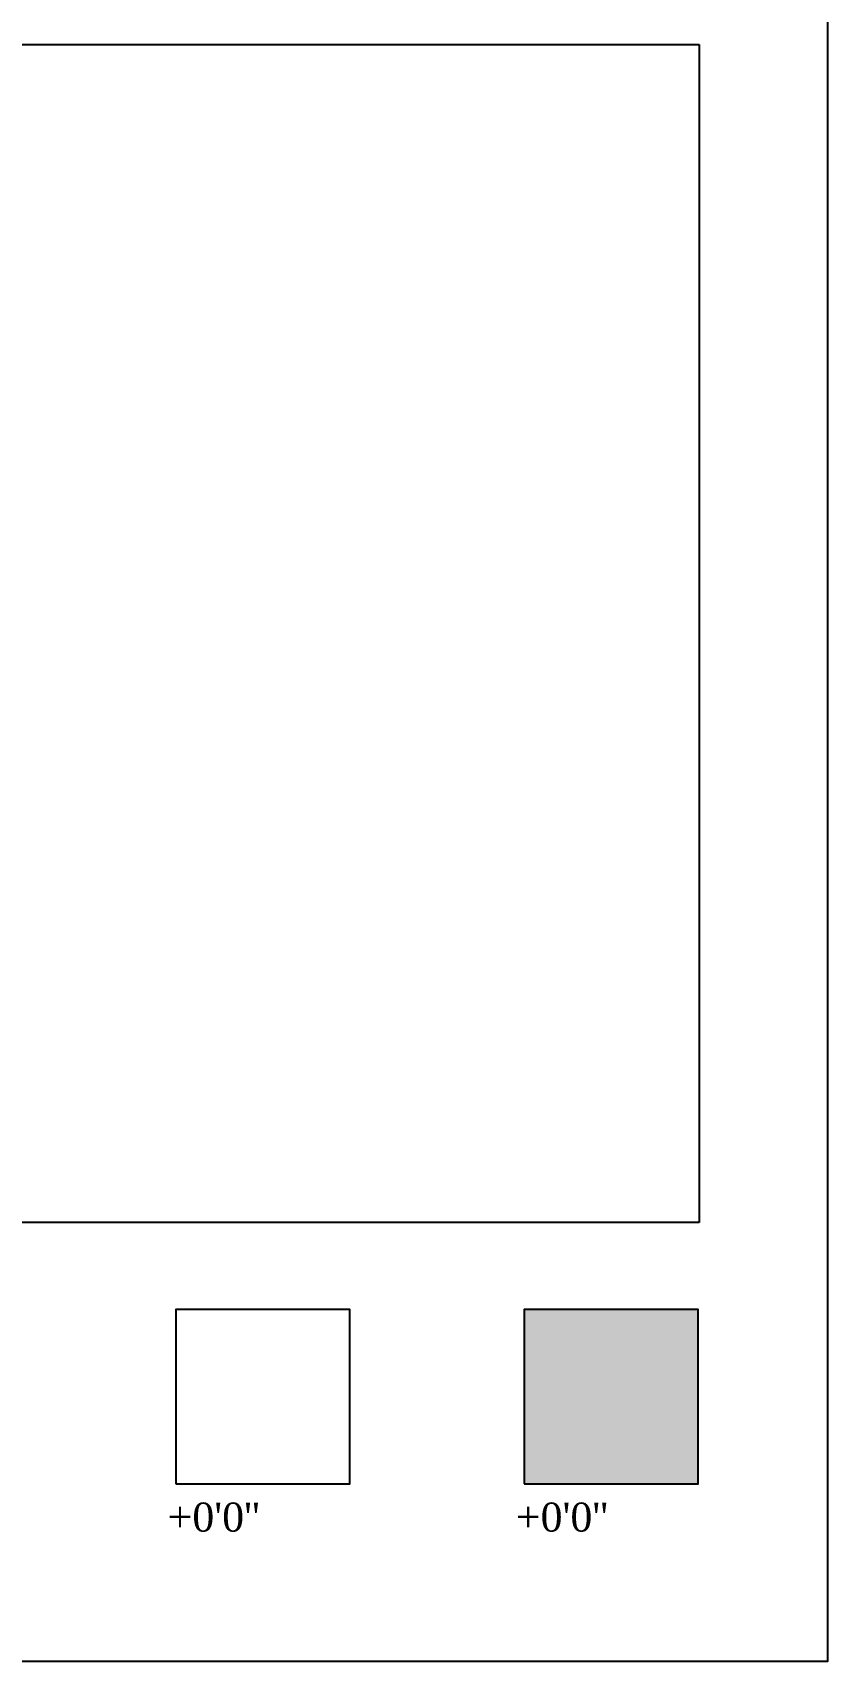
# Model space of a CAD drawing. Header units: inches. Extents: x -628 to 1537, y -1730 to 336.
# Drawn here: x 525 to 854, y -1730 to -1057 of the extents above; entities that cross this region are included whole.
import ezdxf

# ---------------------------------------------------------------- set-up
doc = ezdxf.new("R2010")
doc.units = ezdxf.units.IN
doc.layers.get('0').update_dxf_attribs({"linetype": 'CONTINUOUS'})
doc.layers.add('GF TEXT', color=193, linetype='CONTINUOUS', lineweight=25)
doc.layers.add('WALLS', color=7, linetype='CONTINUOUS', lineweight=30)
picture_1 = doc.add_image_def('image1.jpg', size_in_pixel=(564, 798))

msp = doc.modelspace()

# ---------------------------------------------------------------- hatches: boundary and pattern name
at = {"linetype": 'ByBlock', "true_color": 0xb3b3b3}
h = msp.add_hatch(dxfattribs=at)
h.set_pattern_fill('AR-SAND', color=253, scale=3, angle=45)
h.set_pattern_definition([(82.5, (-27.03, 0), (-107.2144, 100.426), [0, -115.824, 0, -129.54, 0, -123.825]), (52.5, (-27.03, 0), (-56.703, 247.42), [0, -62.484, 0, -104.394, 0, -40.005]), (12.5, (-93.3, -66.27), (167.49, 168.1), [0, -38.1, 0, -137.16, 0, -179.07]), (2.5, (-93.3, -66.27), (114.684, 209.265), [0, -19.05, 0, -89.916, 0, -102.87])])
h.paths.add_polyline_path([(656.51, -1584.6), (584.51, -1584.6), (584.51, -1656.6), (656.51, -1656.6)])
at = {"layer": 'WALLS', "linetype": 'ByBlock'}
h = msp.add_hatch(color=7, dxfattribs=at)
h.dxf.hatch_style = 1
h.set_gradient(color1=(80, 131, 175), color2=(210, 223, 234), one_color=1, tint=0.87, name='CYLINDER')
h.paths.add_polyline_path([(800.51, -1584.6), (728.51, -1584.6), (728.51, -1656.6), (800.51, -1656.6)])

# ---------------------------------------------------------------- linework, layer by layer
at = {"color": 7, "linetype": 'ByBlock'}
for points in [[(-52.01, -1024.81), (853.95, -1024.81), (853.95, -1730.09), (-52.01, -1730.09)], [(584.51, -1656.6), (656.51, -1656.6), (656.51, -1584.6), (584.51, -1584.6)], [(728.51, -1656.6), (800.51, -1656.6), (800.51, -1584.6), (728.51, -1584.6)]]:
    msp.add_lwpolyline(points, close=True, dxfattribs=at)

# ---------------------------------------------------------------- texts
at = {"layer": 'GF TEXT', "color": 0, "lineweight": -3, "char_height": 12, "width": 43.9146, "attachment_point": 8}
for insert in [(600.22, -1676.58), (744.22, -1676.58)]:
    msp.add_mtext("\\A1;{\\fTimes New Roman|b0|i0|c0|p18;\\C1;+0'0''}", dxfattribs=dict(at, insert=insert))

# ---------------------------------------------------------------- pictures from other files: only their frames are drawn
at = {"color": 7, "linetype": 'ByBlock'}
image = msp.add_image(picture_1, insert=(456.57, -1548.6), size_in_units=(344.34, 487.2), dxfattribs=at)
image.dxf.flags = 7

doc.saveas('drawing.dxf')
